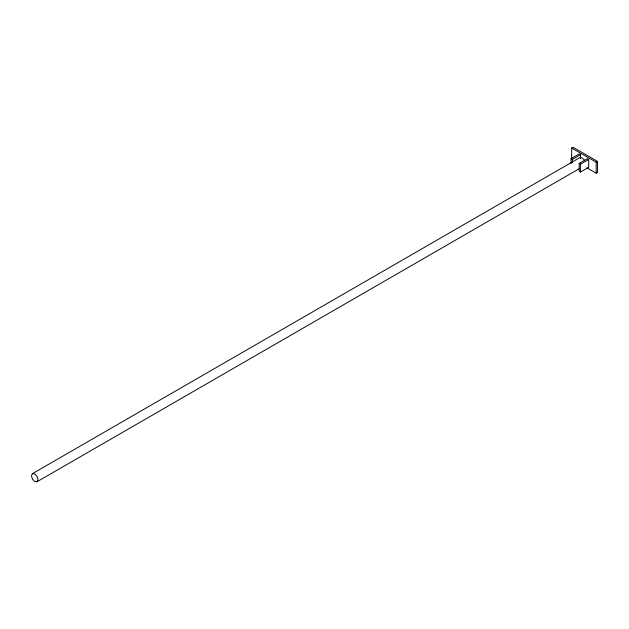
<?xml version="1.0" encoding="UTF-8"?>
<svg xmlns="http://www.w3.org/2000/svg" width="629" height="629" viewBox="0 0 629 629"><rect width="100%" height="100%" fill="white"/><g stroke="black" fill="none" stroke-linecap="round" stroke-linejoin="round"><path stroke-width="0.94" d="M584.498 160.309L582.171 157.855L579.852 157.62L32.409 473.684L31.45 475.807L32.409 479.046L34.737 481.5L37.064 481.728L579.395 168.619M37.064 481.728L38.023 479.605L37.064 476.365L34.737 473.912L32.409 473.684M571.69 159.058L571.69 148.051L573.05 147.272L597.55 161.409L597.55 172.409L596.19 173.195L586.896 167.833M571.014 163.571L571.014 158.665L579.175 153.948L580.536 154.734L580.536 158.665M571.014 158.665L572.374 159.444L580.536 154.734M579.175 163.375L587.344 158.665L588.705 159.444L588.705 167.306L580.536 172.016L579.175 171.23L579.175 163.375L580.536 164.161L588.705 159.444M571.69 148.051L596.19 162.196L597.55 161.409M596.19 162.196L596.19 173.195M580.536 164.161L580.536 172.016M572.374 159.444L572.374 162.392"/></g></svg>
